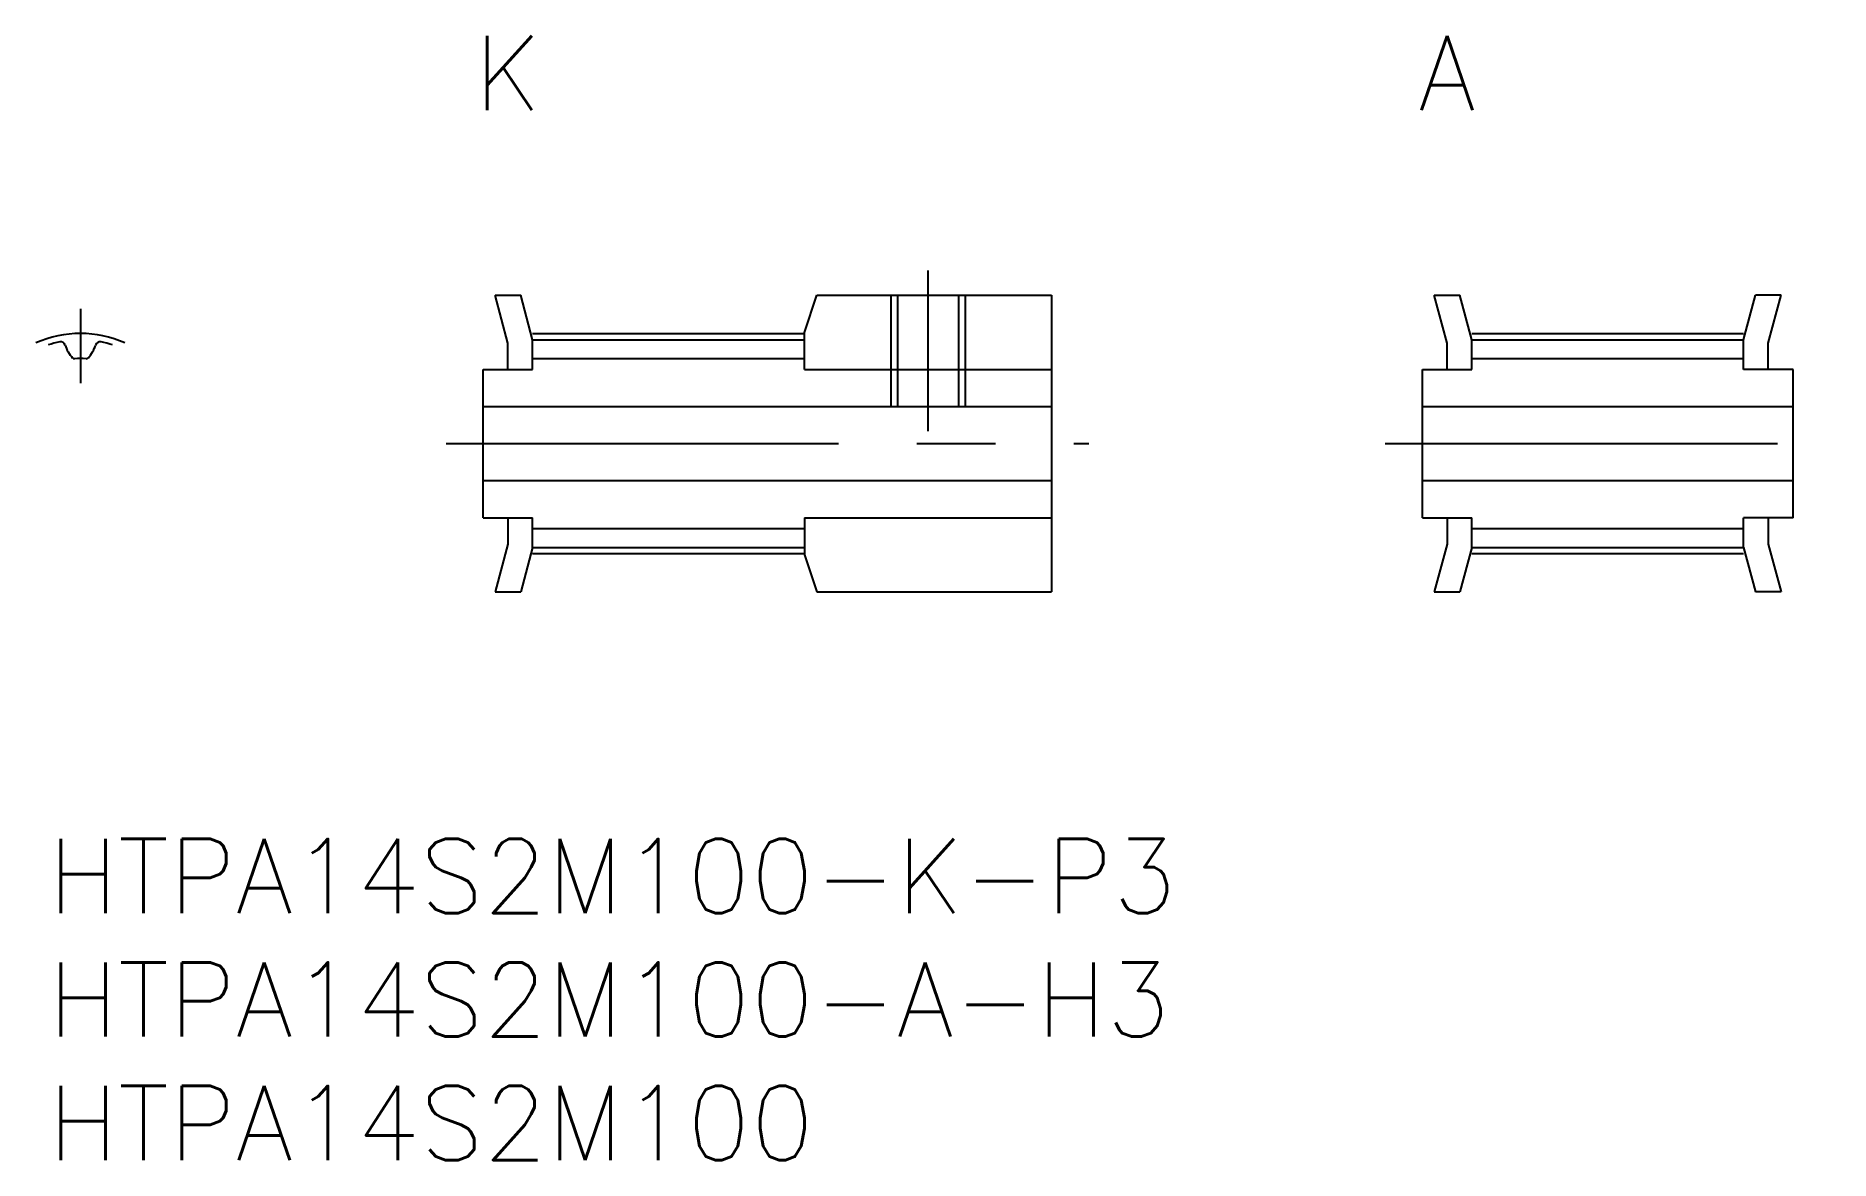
# Model space of a CAD drawing. Extents: x -0.5 to 72.1, y -13 to 32.5.
import ezdxf
from ezdxf.enums import TextEntityAlignment as Align

# ---------------------------------------------------------------- set-up
doc = ezdxf.new("R2010")
doc.units = 0
doc.header["$LTSCALE"] = 0.5
doc.linetypes.add('CENTER', pattern=[50.8, 31.75, -6.35, 6.35, -6.35])
doc.linetypes.add('DASHED', pattern=[19.05, 12.7, -6.35])
for name, color, linetype in [('MSM_CENTER', 1, 'CENTER'), ('MSM_CONTINUOUS', 7, 'CONTINUOUS'), ('MSM_DASHED', 4, 'DASHED'), ('MSM_PART_NUMBER', 7, 'CONTINUOUS')]:
    doc.layers.add(name, color=color, linetype=linetype)
doc.styles.get("Standard").update_dxf_attribs({"font": 'txt.shx', "height": 1, "bigfont": 'bigfont.shx'})

# ---------------------------------------------------------------- blocks, each defined once
blk = doc.blocks.new('*U11')
at = {"layer": 'MSM_PART_NUMBER'}
blk.add_text('HTPA14S2M100-K-P3', height=3, dxfattribs=at).set_placement((0, -3))
blk = doc.blocks.new('*U12')
at = {"layer": 'MSM_PART_NUMBER'}
blk.add_text('HTPA14S2M100-A-H3', height=3, dxfattribs=at).set_placement((0, -8))
blk = doc.blocks.new('*U13')
at = {"layer": 'MSM_PART_NUMBER'}
blk.add_text('HTPA14S2M100', height=3, dxfattribs=at).set_placement((0, -13))

msp = doc.modelspace()

# ---------------------------------------------------------------- linework, layer by layer
at = {"layer": 'MSM_CENTER'}
for p, q in [((35.6, 16.5), (35.6, 23)), ((1.3, 21.454), (1.3, 18.44)), ((19.6, 20.455), (30.6, 20.455)), ((57.6, 20.455), (68.6, 20.455)), ((16.1, 16), (42.1, 16)), ((54.1, 16), (72.1, 16)), ((19.6, 11.545), (30.6, 11.545)), ((57.6, 11.545), (68.6, 11.545))]:
    msp.add_line(p, q, dxfattribs=at)
msp.add_arc((1.3, 16), 4.454, 66.16331, 113.83669, dxfattribs=at)
at = {"layer": 'MSM_CONTINUOUS'}
for p, q in [((18.6, 20.068), (18.082, 22)), ((18.082, 22), (19.118, 22)), ((19.6, 20.2), (19.118, 22)), ((30.6, 20.5), (31.1, 22)), ((31.1, 22), (40.6, 22)), ((40.6, 22), (40.6, 10)), ((56.6, 20.068), (56.082, 22)), ((56.082, 22), (57.118, 22)), ((57.6, 20.2), (57.118, 22)), ((68.6, 20.2), (69.082, 22)), ((70.118, 22), (69.082, 22)), ((69.6, 20.068), (70.118, 22)), ((30.6, 19), (30.6, 20.5)), ((18.6, 19), (18.6, 20.068)), ((19.6, 20.2), (30.6, 20.2)), ((19.6, 19), (19.6, 20.2)), ((56.6, 19), (56.6, 20.068)), ((57.6, 20.2), (68.6, 20.2)), ((57.6, 19), (57.6, 20.2)), ((68.6, 19), (68.6, 20.2)), ((69.6, 19), (69.6, 20.068)), ((17.6, 13), (17.6, 19)), ((17.6, 19), (19.6, 19)), ((19.6, 19.44), (30.6, 19.44)), ((30.6, 19), (40.6, 19)), ((55.6, 13), (55.6, 19)), ((55.6, 19), (57.6, 19)), ((57.6, 19.44), (68.6, 19.44)), ((70.6, 19), (68.6, 19)), ((70.6, 13), (70.6, 19)), ((17.6, 17.5), (40.6, 17.5)), ((55.6, 17.5), (70.6, 17.5)), ((17.6, 14.5), (40.6, 14.5)), ((55.6, 14.5), (70.6, 14.5)), ((17.6, 13), (19.6, 13)), ((18.6, 13), (18.6, 11.932)), ((19.6, 11.8), (19.6, 13)), ((19.6, 12.56), (30.6, 12.56)), ((30.6, 13), (30.6, 11.5)), ((30.6, 13), (40.6, 13)), ((55.6, 13), (57.6, 13)), ((56.6, 13), (56.6, 11.932)), ((57.6, 11.8), (57.6, 13)), ((57.6, 12.56), (68.6, 12.56)), ((68.6, 11.8), (68.6, 13)), ((70.6, 13), (68.6, 13)), ((69.6, 13), (69.6, 11.932)), ((18.6, 11.932), (18.082, 10)), ((19.6, 11.8), (19.118, 10)), ((19.6, 11.8), (30.6, 11.8)), ((56.6, 11.932), (56.082, 10)), ((57.6, 11.8), (57.118, 10)), ((57.6, 11.8), (68.6, 11.8)), ((68.6, 11.8), (69.082, 10)), ((69.6, 11.932), (70.118, 10)), ((30.6, 11.5), (31.1, 10)), ((18.082, 10), (19.118, 10)), ((31.1, 10), (40.6, 10)), ((33.1, 10), (33.1, 10)), ((35.1, 10), (35.1, 10)), ((56.082, 10), (57.118, 10)), ((70.118, 10), (69.082, 10))]:
    msp.add_line(p, q, dxfattribs=at)
for centre, radius, start, end in [((1.3, 16), 4.2, 101.49274, 108.03054), ((0.501, 19.93), 0.19, 16.97855, 101.49274), ((1.95, 20.372), 1.325, 196.97855, 223.30732), ((0.65, 20.372), 1.325, 316.69268, 343.02145), ((2.099, 19.93), 0.19, 78.50726, 163.02145), ((1.3, 16), 4.2, 71.96946, 78.50726), ((1.059, 19.532), 0.1, 223.30732, 273.91039), ((1.3, 16), 3.44, 86.08961, 93.91039), ((1.541, 19.532), 0.1, 266.08961, 316.69268)]:
    msp.add_arc(centre, radius, start, end, dxfattribs=at)
at = {"layer": 'MSM_DASHED'}
for p, q in [((34.1, 22), (34.1, 17.5)), ((34.37, 22), (34.37, 17.5)), ((36.829, 22), (36.829, 17.5)), ((37.1, 22), (37.1, 17.5))]:
    msp.add_line(p, q, dxfattribs=at)

# ---------------------------------------------------------------- block references
at = {"layer": 'MSM_CONTINUOUS'}
for name in ['*U11', '*U12', '*U13']:
    msp.add_blockref(name, (0, 0), dxfattribs=at)

# ---------------------------------------------------------------- texts
at = {"layer": 'MSM_PART_NUMBER'}
for s, p in [('K', (18.6, 31)), ('A', (56.6, 31))]:
    msp.add_text(s, height=3, dxfattribs=at).set_placement(p, align=Align.MIDDLE_CENTER)

doc.saveas('drawing.dxf')
